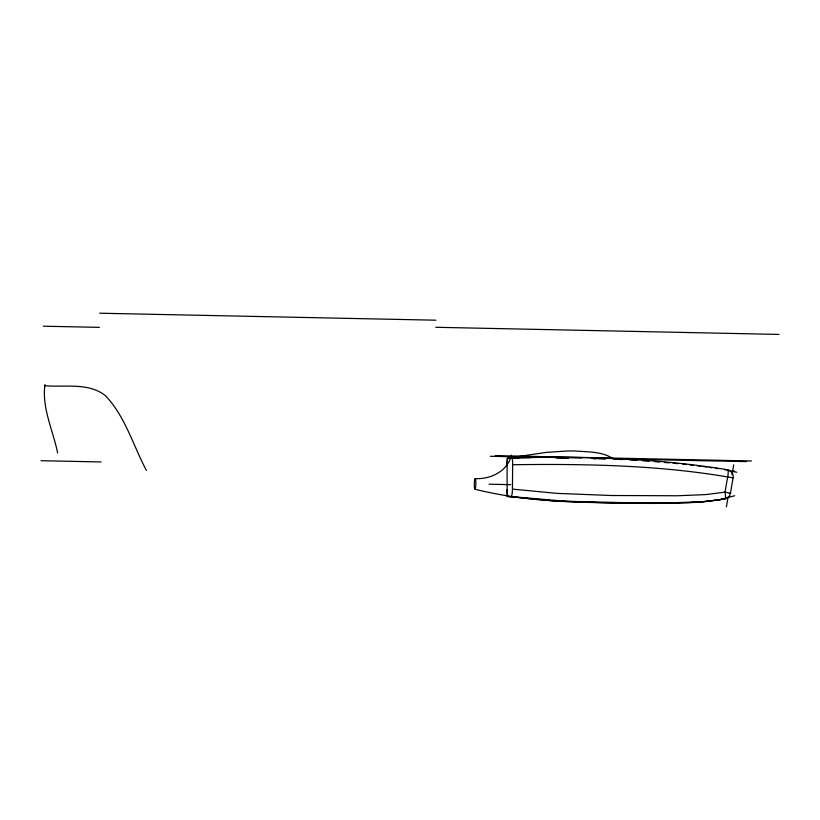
<?xml version="1.0" encoding="UTF-8"?>
<svg xmlns="http://www.w3.org/2000/svg" width="820" height="820" viewBox="0 0 820 820"><rect width="100%" height="100%" fill="white"/><g stroke="black" fill="none" stroke-linecap="round" stroke-linejoin="round"><path stroke-width="1.23" d="M511.905 457.703A7.083 1.035 -89.5 0 1 512.664 464.725L512.428 489.109A7.083 1.035 -89.5 0 1 511.567 495.946M726.397 506.791L728.119 496.92M731.973 474.708L733.695 464.837M512.664 464.725C586.003 463.73 661.351 465.104 733.08 477.886L730.446 493.281A7.083 7.001 82.3 0 1 724.962 498.97L703.96 501.625L673.302 502.783M475.21 478.603A5.309 0.779 -88.8 0 1 475.661 486.793A5.309 0.779 -88.8 0 1 474.329 486.321A5.309 0.779 -88.8 0 1 475.21 478.603C490.637 479.433 507.795 471.264 511.424 455.11M44.997 384.59C41.543 407.519 53.187 430.726 57.646 453.07M734.679 495.751L720.288 499.687M720.841 499.667L723.865 499.062M515.103 457.037L546.11 452.404L567.378 450.979A186.304 184.264 82.3 0 1 575.507 451.02C587.479 451.994 600.763 451.41 611.453 457.662A6.847 6.775 82.3 0 1 612.191 458.39L612.53 458.821M508.174 458.021L512.633 457.478M725.249 470.044L727.504 469.747A7.083 7.001 82.3 0 1 733.172 477.957M730.487 471.613L734.638 471.049M729.359 493.425L730.517 493.271L724.982 492.154L705.507 494.614L677.453 495.762L611.33 495.505L557.108 493.384L512.695 489.14M511.659 457.55C583.707 456.432 656.277 458.072 727.504 469.747A7.083 1.445 -79.4 0 1 727.719 476.83L724.982 492.154A7.083 1.384 78.4 0 1 724.962 498.97M510.46 457.96L531.042 457.632M509.917 457.785L543.978 457.375M671.734 502.803C606.072 502.414 539.109 505.366 474.975 489.212M658.316 503.429L695.36 502.445L719.693 499.8L706.297 501.532L687.918 502.639L615.943 503.193L555.56 501.061L508.113 496.551C532.149 497.914 556.401 501.194 580.642 501.614M656.738 503.439L631.595 503.367M630.795 502.783L582.764 501.696M551.265 457.396L581.985 457.949M556.298 457.734L567.86 457.939M44.649 385.707C64.667 387.532 88.119 382.181 105.196 395.476C125.265 416.232 133.086 445.465 146.421 470.444M746.63 461.609L614.334 458.944M495.28 455.612L751.428 460.953M99.64 313.209L435.881 320.2M435.758 327.282L779 334.427M43.347 326.196L99.384 327.364M490.36 456.279L531.432 457.17M556.052 457.703L568.67 457.97M593.249 458.493L605.836 458.759M514.786 457.888L518.599 457.96M41 460.707L101.085 461.957M489.079 484.2L510.757 484.651M591.732 458.267L605.191 458.78M593.342 458.667L595.658 458.749M613.78 459.149L622.349 459.6M629.698 459.979L636.955 460.44M642.993 460.819L648.958 461.24M654.862 461.691L659.598 462.039M664.487 462.459L669.438 462.89M673.159 463.218L677.996 463.679M682.722 464.171L686.268 464.53M689.815 464.899L693.464 465.34M697.113 465.78L700.762 466.221M703.191 466.508L706.912 467.041M709.382 467.4L711.862 467.748M715.583 468.281L718.084 468.712M728.098 470.454L736.821 472.269M507.108 458.165L507.108 496.684M507.108 465.473A7.083 1.035 -89.5 0 1 507.98 458.165M507.857 496.387A7.083 1.035 -89.5 0 1 507.108 489.827M721.139 499.011A7.083 0.707 78.4 0 0 721.477 499.452A7.083 7.001 82.3 0 0 722.922 498.98"/></g></svg>
